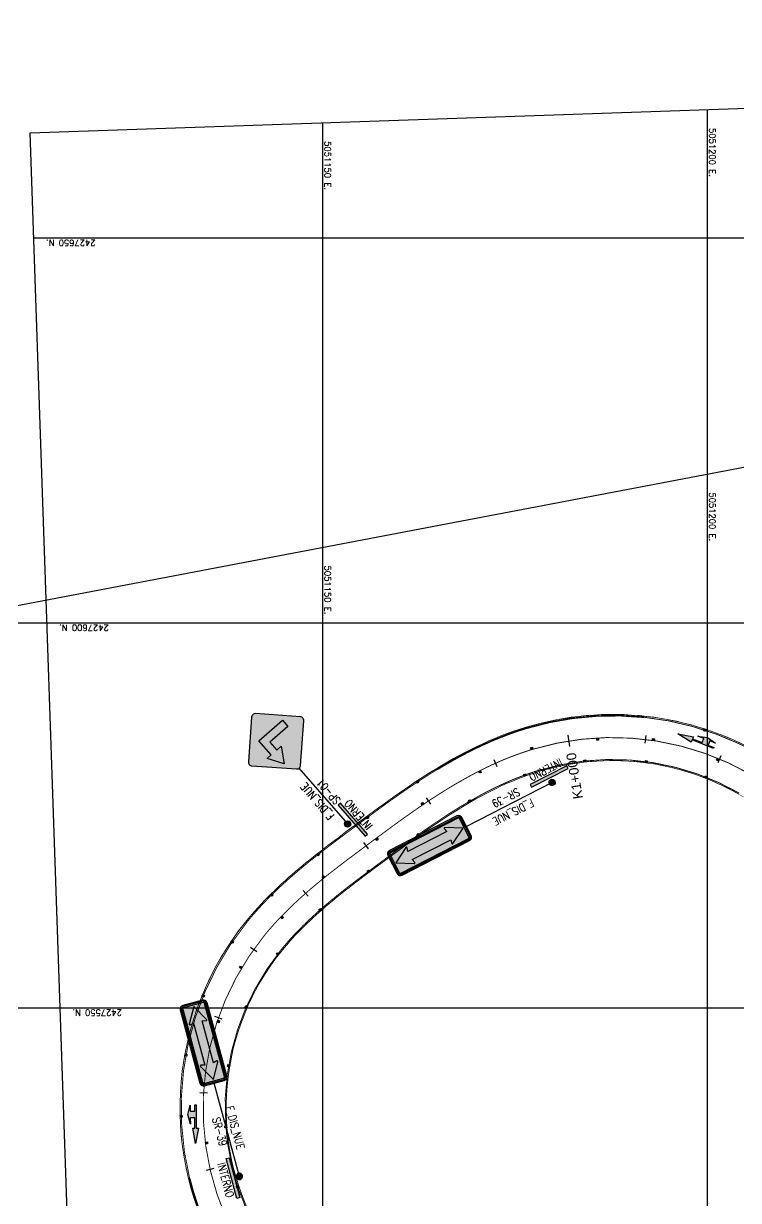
# Model space of a CAD drawing. Header units: metres. Extents: x 5050567 to 5051779, y 2427177 to 2427777.
# Drawn here: x 5051111.1 to 5051204, y 2427525 to 2427677.9 of the extents above; entities that cross this region are included whole.
import ezdxf
from ezdxf.enums import TextEntityAlignment as Align

# ---------------------------------------------------------------- set-up
doc = ezdxf.new("R2010")
doc.units = ezdxf.units.M
doc.linetypes.add('LCA (1m - 1m)', pattern=[2, 1, -1])
for name, color, linetype in [('C-ROAD-EJE PROYECTADO', 1, 'Continuous'), ('CVD-ALI-STA-MIN-CD', 7, 'Continuous'), ('GEN-COORD-IMPAR', 8, 'Continuous'), ('GEN-COORD-PAR', 8, 'Continuous'), ('Sen_Horizontal', 250, 'Continuous'), ('Sen_Vert_Preventivas', 7, 'Continuous'), ('Sen_Vert_Reglamentarias', 7, 'Continuous'), ('SPI-C-ROAD-STAN-MAJR', 7, 'Continuous'), ('TACHAS', 7, 'Continuous')]:
    doc.layers.add(name, color=color, linetype=linetype)
doc.layers.add('SEN_BASE_DEM', color=7, linetype='Continuous', lineweight=13, true_color=0xffffff)
doc.styles.add('CORDENADAS', font='romans.shx')
doc.styles.add('Romans', font='romans.shx', dxfattribs={"height": 2})
doc.styles.get("Standard").update_dxf_attribs({"font": 'simplex.shx'})
doc.styles.add('TEXTO_ACCION_FASE', font='romans.shx', dxfattribs={"width": 0.8})

# ---------------------------------------------------------------- blocks, each defined once
blk = doc.blocks.new('*U55')
at = {"layer": 'Sen_Horizontal', "true_color": 0xffffff}
h = blk.add_hatch(color=7, dxfattribs=at)
h.dxf.hatch_style = 1
h.paths.add_polyline_path([(0.97, -3.75), (0.67, -5), (0.67, -4.18), (0.07, -4.18), (0.07, -5), (-0.08, -5), (-0.08, -2), (-0.38, -2), (0, 0), (0.37, -2), (0.07, -2), (0.07, -3.33), (0.67, -3.33), (0.67, -2.5)])
at = {"layer": 'Sen_Horizontal', "color": 250, "linetype": 'Continuous'}
blk.add_lwpolyline([(0.97, -3.75), (0.67, -5), (0.67, -4.18), (0.07, -4.18), (0.07, -5), (-0.08, -5), (-0.08, -2), (-0.38, -2), (0, 0), (0.37, -2), (0.07, -2), (0.07, -3.33), (0.67, -3.33), (0.67, -2.5)], close=True, dxfattribs=at)
at = {"layer": 'Sen_Horizontal', "color": 250, "flags": 1}
blk.add_attdef('FASE_ACCIÓN', (2.05, 1.41), '', height=0.4, dxfattribs=at)
blk = doc.blocks.new('THA')
at = {"layer": 'TACHAS'}
h = blk.add_hatch(color=50, dxfattribs=at)
h.paths.add_polyline_path([(-0.12, 0.11), (-0.12, -0.13), (0.12, -0.13), (0.12, 0.11), (0.04, 0.1), (0.04, -0.1), (-0.04, -0.1), (-0.04, 0.1)])
h.paths.add_polyline_path([(-0.04, 0.09), (-0.04, -0.01), (-0.11, -0.01), (-0.11, 0.1)], flags=16)
h.paths.add_polyline_path([(0.04, 0.09), (0.11, 0.1), (0.11, -0.01), (0.04, 0)], flags=16)
h.paths.add_polyline_path([(-0.04, -0.01), (-0.04, -0.09), (-0.11, -0.12), (-0.11, -0.01)], flags=16)
h.paths.add_polyline_path([(0.04, 0), (0.11, -0.01), (0.11, -0.12), (0.04, -0.09)], flags=16)
for color, points in [(50, [(0.04, 0.1), (0.12, 0.11), (-0.12, 0.11), (-0.04, 0.1)]), (40, [(-0.11, -0.01), (-0.04, -0.01), (-0.04, 0.09), (-0.11, 0.1)]), (40, [(0.04, 0.09), (0.04, 0), (0.04, 0), (0.11, -0.01), (0.11, 0.1)]), (40, [(-0.04, -0.01), (-0.11, -0.01), (-0.11, -0.12), (-0.04, -0.09)]), (40, [(0.04, 0), (0.04, -0.09), (0.11, -0.12), (0.11, -0.01)])]:
    blk.add_hatch(color=color, dxfattribs=at).paths.add_polyline_path(points)
blk.add_hatch(color=50, dxfattribs=at).paths.add_polyline_path([(-0.04, 0.1), (-0.04, -0.1), (0.04, -0.1), (0.04, 0.1)], flags=17)
at = {"layer": 'TACHAS', "color": 7, "lineweight": 0, "ltscale": 10}
blk.add_line((0.04, 0), (0.04, 0), dxfattribs=at)
at = {"layer": 'TACHAS', "color": 7, "true_color": 0xffffff}
blk.add_lwpolyline([(0.12, -0.13), (-0.12, -0.13), (-0.12, 0.11), (0.12, 0.11)], close=True, dxfattribs=at)
at = {"layer": 'TACHAS', "color": 18, "lineweight": 0, "true_color": 0x000000, "const_width": 0.0004}
for points in [[(-0.12, -0.13), (0.12, -0.13), (0.12, 0.11), (-0.12, 0.11)], [(0.04, 0.1), (-0.04, 0.1), (-0.04, -0.1), (0.04, -0.1)], [(0.04, -0.09), (0.11, -0.12), (0.11, -0.01), (0.04, 0)]]:
    blk.add_lwpolyline(points, close=True, dxfattribs=at)
for points in [[(-0.12, 0.11), (-0.04, 0.1)], [(-0.04, 0.09), (-0.04, -0.01), (-0.11, -0.01)], [(0.12, 0.11), (0.04, 0.1)], [(0.11, -0.01), (0.11, 0.1), (0.04, 0.09), (0.04, 0), (0.11, -0.01)], [(-0.12, -0.13), (-0.04, -0.1)], [(-0.11, -0.12), (-0.11, -0.01), (-0.04, -0.01), (-0.04, -0.09)], [(-0.11, -0.12), (-0.04, -0.09)], [(0.12, -0.13), (0.04, -0.1)]]:
    blk.add_lwpolyline(points, dxfattribs=at)
at = {"layer": 'TACHAS', "color": 18, "lineweight": 0, "true_color": 0x000000}
blk.add_lwpolyline([(-0.11, 0.1, 0.0004, 0.0004, 0), (-0.04, 0.09, 0.000182, 0.000182, 0)], format="xyseb", dxfattribs=at)
blk = doc.blocks.new('th-')
at = {"layer": 'TACHAS', "true_color": 0xffffff}
h = blk.add_hatch(color=7, dxfattribs=at)
h.dxf.hatch_style = 1
h.paths.add_polyline_path([(0, -0.12), (-0.24, -0.12), (-0.24, 0.12), (0, 0.12)])
at = {"layer": 'TACHAS'}
for points in [[(-0.01, 0.11), (-0.08, 0.1), (-0.08, 0.01), (-0.07, 0.01), (-0.01, 0)], [(-0.01, 0), (-0.08, 0.01), (-0.08, -0.08), (-0.01, -0.11)]]:
    blk.add_hatch(color=1, dxfattribs=at).paths.add_polyline_path(points)
at = {"layer": 'TACHAS', "color": 7, "lineweight": 0, "ltscale": 10}
blk.add_line((-0.08, 0.01), (-0.07, 0.01), dxfattribs=at)
at = {"layer": 'TACHAS', "color": 18, "lineweight": 30, "true_color": 0x000000}
blk.add_lwpolyline([(0, -0.12), (-0.24, -0.12), (-0.24, 0.12), (0, 0.12)], close=True, dxfattribs=at)
at = {"layer": 'TACHAS', "color": 18, "lineweight": 5, "true_color": 0x000000, "const_width": 0.0004}
for points in [[(-0.24, -0.12), (0, -0.12), (0, 0.12), (-0.24, 0.12)], [(-0.08, 0.11), (-0.15, 0.11), (-0.15, -0.08), (-0.08, -0.08)], [(-0.08, -0.08), (-0.01, -0.11), (-0.01, 0), (-0.08, 0.01)]]:
    blk.add_lwpolyline(points, close=True, dxfattribs=at)
at = {"layer": 'TACHAS', "color": 18, "lineweight": 5, "true_color": 0x000000}
for points, const_width in [([(-0.24, 0.12), (-0.15, 0.11)], 0.0004), ([(-0.23, 0.11), (-0.23, 0)], 0.000182), ([(-0.16, 0.1), (-0.16, 0), (-0.23, 0)], 0.0004), ([(0, 0.12), (-0.08, 0.11)], 0.0004), ([(-0.01, 0), (-0.01, 0.11), (-0.08, 0.1), (-0.08, 0.01), (-0.01, 0)], 0.0004), ([(-0.23, -0.11), (-0.23, 0), (-0.16, 0), (-0.16, -0.08)], 0.0004), ([(-0.23, -0.11), (-0.16, -0.08)], 0.0004), ([(0, -0.12), (-0.08, -0.08)], 0.0004)]:
    blk.add_lwpolyline(points, dxfattribs=dict(at, const_width=const_width))
for points in [[(-0.23, 0.11, 0.0004, 0.0004, 0), (-0.16, 0.1, 0.000182, 0.000182, 0)], [(-0.24, -0.12, 0.0004, 0.0004, 0), (-0.15, -0.08, 0.000182, 0.000182, 0)]]:
    blk.add_lwpolyline(points, format="xyseb", dxfattribs=at)
blk = doc.blocks.new('*U83')
h = blk.add_hatch(color=40)
edge = h.paths.add_edge_path()
edge.add_line((18.19, -5.59), (23.35, -0.42))
edge.add_arc((22.92, 0), 0.6, 315, 405)
edge.add_line((23.35, 0.42), (18.19, 5.59))
edge.add_arc((17.76, 5.16), 0.6, 45, 135)
edge.add_line((17.34, 5.59), (12.18, 0.42))
edge.add_arc((12.6, 0), 0.6, 135, 225)
edge.add_line((12.18, -0.42), (17.34, -5.59))
edge.add_arc((17.76, -5.16), 0.6, 225, 315)
at = {"true_color": 0x000000}
h = blk.add_hatch(color=18, dxfattribs=at)
edge = h.paths.add_edge_path()
edge.add_line((18.08, -5.48), (23.24, -0.32))
edge.add_arc((22.92, 0), 0.45, 315, 405)
edge.add_line((23.24, 0.32), (18.08, 5.48))
edge.add_arc((17.76, 5.16), 0.45, 45, 135)
edge.add_line((17.44, 5.48), (12.28, 0.32))
edge.add_arc((12.6, 0), 0.45, 135, 225)
edge.add_line((12.28, -0.32), (17.44, -5.48))
edge.add_arc((17.76, -5.16), 0.45, 225, 315)
edge = h.paths.add_edge_path(flags=16)
edge.add_line((17.97, -5.37), (23.14, -0.21))
edge.add_arc((22.92, 0), 0.3, 315, 405)
edge.add_line((23.14, 0.21), (17.97, 5.37))
edge.add_arc((17.76, 5.16), 0.3, 45, 135)
edge.add_line((17.55, 5.37), (12.39, 0.21))
edge.add_arc((12.6, 0), 0.3, 135, 225)
edge.add_line((12.39, -0.21), (17.55, -5.37))
edge.add_arc((17.76, -5.16), 0.3, 225, 315)
blk.add_hatch(color=18, dxfattribs=at).paths.add_polyline_path([(14.13, 1.41), (16.62, 2.94), (16.62, 2.05), (19.67, 2.05), (19.67, -3.04), (18.34, -3.04), (18.34, 0.85), (16.62, 0.85), (16.62, -0.08)])
h = blk.add_hatch(color=250)
edge = h.paths.add_edge_path()
edge.add_ellipse((0, 0), major_axis=(-0.358, 0.358), ratio=1, start_angle=225, end_angle=225)
blk.add_hatch(color=250).paths.add_polyline_path([(3.35, -0.83), (-3.35, -0.83), (-3.35, -1.33), (3.35, -1.33)])
at = {"color": 18, "linetype": 'Continuous', "lineweight": -3, "true_color": 0x000000}
blk.add_lwpolyline([(17.34, -5.59, 0.414214), (18.19, -5.59), (23.35, -0.42, 0.414214), (23.35, 0.42), (18.19, 5.59, 0.414214), (17.34, 5.59), (12.18, 0.42, 0.414214), (12.18, -0.42)], format="xyb", close=True, dxfattribs=at)
at = {"color": 18, "true_color": 0x000000}
blk.add_lwpolyline([(14.13, 1.41), (16.62, 2.94), (16.62, 2.05), (19.67, 2.05), (19.67, -3.04), (18.34, -3.04), (18.34, 0.85), (16.62, 0.85), (16.62, -0.08)], close=True, dxfattribs=at)
at = {"color": 250}
blk.add_lwpolyline([(-3.35, -0.83), (-3.35, -1.33), (3.35, -1.33), (3.35, -0.83)], close=True, dxfattribs=at)
blk.add_lwpolyline([(0, 0), (12, 0)], dxfattribs=at)
blk.add_ellipse((0, 0), major_axis=(-0.358, 0.358), ratio=1, start_param=3.926991, end_param=10.210176, dxfattribs=at)
at = {"style": 'TEXTO_ACCION_FASE', "width": 0.8}
blk.add_text('SP-01', height=1.3, dxfattribs=at).set_placement((6, -1.1), align=Align.MIDDLE_CENTER)
for tag, p in [('FASE_ACCION', (6, 1.3)), ('INTERNO', (0, -2.3))]:
    blk.add_attdef(tag, text='', height=1.3, dxfattribs=at).set_placement(p, align=Align.MIDDLE_CENTER)
blk = doc.blocks.new('*U103')
at = {"true_color": 0x000000}
h = blk.add_hatch(color=18, dxfattribs=at)
edge = h.paths.add_edge_path(flags=16)
edge.add_arc((-18.94, -1.37), 0.1, 166.3423, 299.1139)
edge.add_line((-18.89, -1.46), (-16.27, 0))
edge.add_line((-16.27, 0), (-18.89, 1.46))
edge.add_arc((-18.94, 1.37), 0.1, 60.8861, 193.6577)
edge.add_line((-19.04, 1.35), (-18.89, 0.75))
edge.add_line((-18.89, 0.75), (-25.97, 0.75))
edge.add_line((-25.97, 0.75), (-25.82, 1.35))
edge.add_arc((-25.92, 1.37), 0.1, 346.3423, 479.1139)
edge.add_line((-25.97, 1.46), (-28.59, 0))
edge.add_line((-28.59, 0), (-25.97, -1.46))
edge.add_arc((-25.92, -1.37), 0.1, 240.8861, 373.6577)
edge.add_line((-25.82, -1.35), (-25.97, -0.75))
edge.add_line((-25.97, -0.75), (-18.89, -0.75))
edge.add_line((-18.89, -0.75), (-19.04, -1.35))
edge = h.paths.add_edge_path()
edge.add_arc((-16.27, -1.65), 0.6, 270, 360)
edge.add_line((-15.67, -1.65), (-15.67, 1.65))
edge.add_arc((-16.27, 1.65), 0.6, 0, 90)
edge.add_line((-16.27, 2.25), (-28.59, 2.25))
edge.add_arc((-28.59, 1.65), 0.6, 90, 180)
edge.add_line((-29.19, 1.65), (-29.19, -1.65))
edge.add_arc((-28.59, -1.65), 0.6, 180, 270)
edge.add_line((-28.59, -2.25), (-16.27, -2.25))
at = {"true_color": 0xffffff}
h = blk.add_hatch(color=7, dxfattribs=at)
edge = h.paths.add_edge_path(flags=16)
edge.add_arc((-16.27, -1.65), 0.2, 270, 360)
edge.add_line((-16.07, -1.65), (-16.07, 1.65))
edge.add_arc((-16.27, 1.65), 0.2, 0, 90)
edge.add_line((-16.27, 1.85), (-28.59, 1.85))
edge.add_arc((-28.59, 1.65), 0.2, 90, 180)
edge.add_line((-28.79, 1.65), (-28.79, -1.65))
edge.add_arc((-28.59, -1.65), 0.2, 180, 270)
edge.add_line((-28.59, -1.85), (-16.27, -1.85))
edge = h.paths.add_edge_path()
edge.add_arc((-16.27, -1.65), 0.4, 270, 360)
edge.add_line((-15.87, -1.65), (-15.87, 1.65))
edge.add_arc((-16.27, 1.65), 0.4, 0, 90)
edge.add_line((-16.27, 2.05), (-28.59, 2.05))
edge.add_arc((-28.59, 1.65), 0.4, 90, 180)
edge.add_line((-28.99, 1.65), (-28.99, -1.65))
edge.add_arc((-28.59, -1.65), 0.4, 180, 270)
edge.add_line((-28.59, -2.05), (-16.27, -2.05))
blk.add_hatch(color=7, dxfattribs=at).paths.add_polyline_path([(-25.97, 0.75), (-25.82, 1.35, 0.654205), (-25.97, 1.46), (-28.59, 0), (-25.97, -1.46, 0.654205), (-25.82, -1.35), (-25.97, -0.75), (-18.89, -0.75), (-19.04, -1.35, 0.654205), (-18.89, -1.46), (-16.27, 0), (-18.89, 1.46, 0.654205), (-19.04, 1.35), (-18.89, 0.75)])
h = blk.add_hatch(color=250)
edge = h.paths.add_edge_path()
edge.add_ellipse((0, 0), major_axis=(0.358, 0.358), ratio=1, start_angle=135, end_angle=135, ccw=False)
blk.add_hatch(color=250).paths.add_polyline_path([(-3.35, -0.83), (3.35, -0.83), (3.35, -1.33), (-3.35, -1.33)])
at = {"color": 18, "linetype": 'Continuous', "lineweight": -3, "true_color": 0x000000}
for points in [[(-16.27, -2.25, 0.414214), (-15.67, -1.65), (-15.67, 1.65, 0.414214), (-16.27, 2.25), (-28.59, 2.25, 0.414214), (-29.19, 1.65), (-29.19, -1.65, 0.414214), (-28.59, -2.25)], [(-16.27, -2.05, 0.414214), (-15.87, -1.65), (-15.87, 1.65, 0.414214), (-16.27, 2.05), (-28.59, 2.05, 0.414214), (-28.99, 1.65), (-28.99, -1.65, 0.414214), (-28.59, -2.05)], [(-16.27, -1.85, 0.414214), (-16.07, -1.65), (-16.07, 1.65, 0.414214), (-16.27, 1.85), (-28.59, 1.85, 0.414214), (-28.79, 1.65), (-28.79, -1.65, 0.414214), (-28.59, -1.85)]]:
    blk.add_lwpolyline(points, format="xyb", close=True, dxfattribs=at)
at = {"color": 18, "true_color": 0x000000}
blk.add_lwpolyline([(-19.04, -1.35, 0.654205), (-18.89, -1.46), (-16.27, 0), (-18.89, 1.46, 0.654205), (-19.04, 1.35), (-18.89, 0.75), (-25.97, 0.75), (-25.82, 1.35, 0.654205), (-25.97, 1.46), (-28.59, 0), (-25.97, -1.46, 0.654205), (-25.82, -1.35), (-25.97, -0.75), (-18.89, -0.75)], format="xyb", close=True, dxfattribs=at)
at = {"color": 250}
blk.add_lwpolyline([(0, 0), (-15.67, 0)], dxfattribs=at)
blk.add_lwpolyline([(3.35, -0.83), (3.35, -1.33), (-3.35, -1.33), (-3.35, -0.83)], close=True, dxfattribs=at)
at = {"color": 250, "extrusion": (0, 0, -1)}
blk.add_ellipse((0, 0), major_axis=(0.358, 0.358), ratio=1, start_param=3.926991, end_param=10.210176, dxfattribs=at)
at = {"style": 'TEXTO_ACCION_FASE', "width": 0.8}
blk.add_text('SR-39', height=1.3, dxfattribs=at).set_placement((-7.84, -1.2), align=Align.MIDDLE_CENTER)
for tag, p in [('FASE_ACCION', (-7.84, 1.4)), ('INTERNO', (0, -2.3))]:
    blk.add_attdef(tag, text='', height=1.3, dxfattribs=at).set_placement(p, align=Align.MIDDLE_CENTER)
blk = doc.blocks.new('*U102')
at = {"true_color": 0x000000}
h = blk.add_hatch(color=18, dxfattribs=at)
edge = h.paths.add_edge_path(flags=16)
edge.add_arc((25.92, -1.37), 0.1, 166.3423, 299.1139)
edge.add_line((25.97, -1.46), (28.59, 0))
edge.add_line((28.59, 0), (25.97, 1.46))
edge.add_arc((25.92, 1.37), 0.1, 60.8861, 193.6577)
edge.add_line((25.82, 1.35), (25.97, 0.75))
edge.add_line((25.97, 0.75), (18.89, 0.75))
edge.add_line((18.89, 0.75), (19.04, 1.35))
edge.add_arc((18.94, 1.37), 0.1, 346.3423, 479.1139)
edge.add_line((18.89, 1.46), (16.27, 0))
edge.add_line((16.27, 0), (18.89, -1.46))
edge.add_arc((18.94, -1.37), 0.1, 240.8861, 373.6577)
edge.add_line((19.04, -1.35), (18.89, -0.75))
edge.add_line((18.89, -0.75), (25.97, -0.75))
edge.add_line((25.97, -0.75), (25.82, -1.35))
edge = h.paths.add_edge_path()
edge.add_arc((28.59, -1.65), 0.6, 270, 360)
edge.add_line((29.19, -1.65), (29.19, 1.65))
edge.add_arc((28.59, 1.65), 0.6, 0, 90)
edge.add_line((28.59, 2.25), (16.27, 2.25))
edge.add_arc((16.27, 1.65), 0.6, 90, 180)
edge.add_line((15.67, 1.65), (15.67, -1.65))
edge.add_arc((16.27, -1.65), 0.6, 180, 270)
edge.add_line((16.27, -2.25), (28.59, -2.25))
at = {"true_color": 0xffffff}
h = blk.add_hatch(color=7, dxfattribs=at)
edge = h.paths.add_edge_path(flags=16)
edge.add_arc((28.59, -1.65), 0.2, 270, 360)
edge.add_line((28.79, -1.65), (28.79, 1.65))
edge.add_arc((28.59, 1.65), 0.2, 0, 90)
edge.add_line((28.59, 1.85), (16.27, 1.85))
edge.add_arc((16.27, 1.65), 0.2, 90, 180)
edge.add_line((16.07, 1.65), (16.07, -1.65))
edge.add_arc((16.27, -1.65), 0.2, 180, 270)
edge.add_line((16.27, -1.85), (28.59, -1.85))
edge = h.paths.add_edge_path()
edge.add_arc((28.59, -1.65), 0.4, 270, 360)
edge.add_line((28.99, -1.65), (28.99, 1.65))
edge.add_arc((28.59, 1.65), 0.4, 0, 90)
edge.add_line((28.59, 2.05), (16.27, 2.05))
edge.add_arc((16.27, 1.65), 0.4, 90, 180)
edge.add_line((15.87, 1.65), (15.87, -1.65))
edge.add_arc((16.27, -1.65), 0.4, 180, 270)
edge.add_line((16.27, -2.05), (28.59, -2.05))
h = blk.add_hatch(color=250)
edge = h.paths.add_edge_path()
edge.add_ellipse((0, 0), major_axis=(-0.358, 0.358), ratio=1, start_angle=225, end_angle=225)
blk.add_hatch(color=7, dxfattribs=at).paths.add_polyline_path([(18.89, 0.75), (19.04, 1.35, 0.654205), (18.89, 1.46), (16.27, 0), (18.89, -1.46, 0.654205), (19.04, -1.35), (18.89, -0.75), (25.97, -0.75), (25.82, -1.35, 0.654205), (25.97, -1.46), (28.59, 0), (25.97, 1.46, 0.654205), (25.82, 1.35), (25.97, 0.75)])
blk.add_hatch(color=250).paths.add_polyline_path([(3.35, -0.83), (-3.35, -0.83), (-3.35, -1.33), (3.35, -1.33)])
at = {"color": 18, "linetype": 'Continuous', "lineweight": -3, "true_color": 0x000000}
for points in [[(28.59, -2.25, 0.414214), (29.19, -1.65), (29.19, 1.65, 0.414214), (28.59, 2.25), (16.27, 2.25, 0.414214), (15.67, 1.65), (15.67, -1.65, 0.414214), (16.27, -2.25)], [(28.59, -2.05, 0.414214), (28.99, -1.65), (28.99, 1.65, 0.414214), (28.59, 2.05), (16.27, 2.05, 0.414214), (15.87, 1.65), (15.87, -1.65, 0.414214), (16.27, -2.05)], [(28.59, -1.85, 0.414214), (28.79, -1.65), (28.79, 1.65, 0.414214), (28.59, 1.85), (16.27, 1.85, 0.414214), (16.07, 1.65), (16.07, -1.65, 0.414214), (16.27, -1.85)]]:
    blk.add_lwpolyline(points, format="xyb", close=True, dxfattribs=at)
at = {"color": 18, "true_color": 0x000000}
blk.add_lwpolyline([(25.82, -1.35, 0.654205), (25.97, -1.46), (28.59, 0), (25.97, 1.46, 0.654205), (25.82, 1.35), (25.97, 0.75), (18.89, 0.75), (19.04, 1.35, 0.654205), (18.89, 1.46), (16.27, 0), (18.89, -1.46, 0.654205), (19.04, -1.35), (18.89, -0.75), (25.97, -0.75)], format="xyb", close=True, dxfattribs=at)
at = {"color": 250}
blk.add_lwpolyline([(-3.35, -0.83), (-3.35, -1.33), (3.35, -1.33), (3.35, -0.83)], close=True, dxfattribs=at)
blk.add_lwpolyline([(0, 0), (15.67, 0)], dxfattribs=at)
blk.add_ellipse((0, 0), major_axis=(-0.358, 0.358), ratio=1, start_param=3.926991, end_param=10.210176, dxfattribs=at)
at = {"style": 'TEXTO_ACCION_FASE', "width": 0.8}
blk.add_text('SR-39', height=1.3, dxfattribs=at).set_placement((7.84, -1.2), align=Align.MIDDLE_CENTER)
for tag, p in [('FASE_ACCION', (7.84, 1.4)), ('INTERNO', (0, -2.3))]:
    blk.add_attdef(tag, text='', height=1.3, dxfattribs=at).set_placement(p, align=Align.MIDDLE_CENTER)
blk = doc.blocks.new('AeccTickLine')
blk.add_line((0, -0.5), (0, 0.5))

msp = doc.modelspace()

# ---------------------------------------------------------------- linework, layer by layer
at = {"layer": 'C-ROAD-EJE PROYECTADO', "color": 30, "linetype": 'Continuous', "lineweight": -3, "const_width": 0.05, "flags": 128}
for points in [[(5051136.18, 2427518.47, -0.303682), (5051139.96, 2427561.12), (5051140.36, 2427561.61), (5051140.76, 2427562.09), (5051141.18, 2427562.56), (5051141.59, 2427563.02), (5051142.02, 2427563.48), (5051142.44, 2427563.93), (5051142.88, 2427564.37), (5051143.31, 2427564.81), (5051143.75, 2427565.24), (5051144.2, 2427565.66), (5051144.65, 2427566.08), (5051145.1, 2427566.49), (5051145.55, 2427566.9), (5051146.01, 2427567.3), (5051146.47, 2427567.7), (5051146.93, 2427568.09), (5051147.4, 2427568.47), (5051147.86, 2427568.86), (5051148.33, 2427569.23), (5051148.8, 2427569.61), (5051149.27, 2427569.98), (5051149.74, 2427570.34), (5051150.21, 2427570.71), (5051150.68, 2427571.07), (5051151.15, 2427571.43), (5051151.62, 2427571.78), (5051152.09, 2427572.13), (5051152.56, 2427572.49), (5051153.02, 2427572.84), (5051153.49, 2427573.18), (5051153.96, 2427573.53), (5051153.99, 2427573.56), (5051154.64, 2427574.04), (5051155.29, 2427574.52), (5051155.95, 2427575), (5051156.6, 2427575.49), (5051157.26, 2427575.97), (5051157.92, 2427576.45), (5051158.59, 2427576.93), (5051159.26, 2427577.41), (5051159.93, 2427577.88), (5051160.61, 2427578.35), (5051161.3, 2427578.82), (5051161.99, 2427579.28), (5051162.68, 2427579.74), (5051163.39, 2427580.2), (5051164.09, 2427580.64), (5051164.81, 2427581.08), (5051165.53, 2427581.52), (5051166.26, 2427581.94), (5051167, 2427582.36), (5051167.74, 2427582.77), (5051168.49, 2427583.17), (5051169.25, 2427583.56), (5051170.02, 2427583.93), (5051170.8, 2427584.3), (5051171.58, 2427584.65), (5051172.37, 2427584.99), (5051173.17, 2427585.31), (5051173.98, 2427585.62), (5051174.8, 2427585.92), (5051175.62, 2427586.19), (5051176.45, 2427586.45, -0.205783), (5051207.05, 2427582.95)], [(5051141.44, 2427521.36, -0.30362), (5051144.63, 2427557.36), (5051144.97, 2427557.77), (5051145.32, 2427558.18), (5051145.67, 2427558.58), (5051146.03, 2427558.98), (5051146.39, 2427559.38), (5051146.76, 2427559.77), (5051147.14, 2427560.15), (5051147.53, 2427560.54), (5051147.92, 2427560.92), (5051148.31, 2427561.3), (5051148.71, 2427561.67), (5051149.12, 2427562.04), (5051149.53, 2427562.41), (5051149.95, 2427562.77), (5051150.37, 2427563.13), (5051150.79, 2427563.49), (5051151.22, 2427563.85), (5051151.65, 2427564.21), (5051152.09, 2427564.56), (5051152.53, 2427564.91), (5051152.97, 2427565.26), (5051153.42, 2427565.61), (5051153.87, 2427565.95), (5051154.32, 2427566.3), (5051154.77, 2427566.65), (5051155.23, 2427566.99), (5051155.69, 2427567.33), (5051156.15, 2427567.68), (5051156.61, 2427568.02), (5051157.07, 2427568.37), (5051157.54, 2427568.72), (5051157.57, 2427568.74), (5051158.22, 2427569.22), (5051158.87, 2427569.7), (5051159.51, 2427570.18), (5051160.15, 2427570.65), (5051160.8, 2427571.12), (5051161.44, 2427571.59), (5051162.08, 2427572.05), (5051162.73, 2427572.51), (5051163.37, 2427572.96), (5051164.02, 2427573.41), (5051164.66, 2427573.85), (5051165.31, 2427574.29), (5051165.96, 2427574.72), (5051166.61, 2427575.14), (5051167.27, 2427575.55), (5051167.93, 2427575.96), (5051168.59, 2427576.36), (5051169.25, 2427576.74), (5051169.92, 2427577.12), (5051170.59, 2427577.49), (5051171.26, 2427577.84), (5051171.94, 2427578.19), (5051172.62, 2427578.52), (5051173.3, 2427578.85), (5051173.99, 2427579.15), (5051174.68, 2427579.45), (5051175.37, 2427579.73), (5051176.07, 2427580), (5051176.77, 2427580.25), (5051177.48, 2427580.49), (5051178.19, 2427580.71, -0.205703), (5051204.07, 2427577.75), (5051204.71, 2427577.37)]]:
    msp.add_lwpolyline(points, format="xyb", dxfattribs=at)
at = {"layer": 'GEN-COORD-IMPAR', "linetype": 'Continuous'}
for p, q in [((5051200, 2427232.96), (5051200, 2427666.69)), ((5051150, 2427231.24), (5051150, 2427664.98)), ((5051112.42, 2427650), (5051282.8, 2427650)), ((5051114.14, 2427600), (5051284.51, 2427600)), ((5051115.85, 2427550), (5051286.22, 2427550))]:
    msp.add_line(p, q, dxfattribs=at)
msp.add_lwpolyline([(5051126.81, 2427230.45), (5051111.95, 2427663.68), (5051282.13, 2427669.51), (5051296.98, 2427236.28)], close=True, dxfattribs=at)
at = {"layer": 'GEN-COORD-PAR', "linetype": 'Continuous'}
for p, q in [((5051200, 2427446.02), (5051200, 2427619.35)), ((5051150, 2427436.51), (5051150, 2427609.84)), ((5051098.26, 2427600), (5051522.44, 2427600)), ((5051090.69, 2427550), (5051531.95, 2427550))]:
    msp.add_line(p, q, dxfattribs=at)
msp.add_lwpolyline([(5051081.78, 2427596.86), (5051507.63, 2427677.86), (5051539.44, 2427510.59), (5051113.6, 2427429.59)], close=True, dxfattribs=at)
at = {"layer": 'SEN_BASE_DEM'}
for points in [[(5051207.05, 2427582.95, 0.205783), (5051176.45, 2427586.45), (5051175.62, 2427586.19), (5051174.8, 2427585.92), (5051173.98, 2427585.62), (5051173.17, 2427585.31), (5051172.37, 2427584.99), (5051171.58, 2427584.65), (5051170.8, 2427584.3), (5051170.02, 2427583.93), (5051169.25, 2427583.56), (5051168.49, 2427583.17), (5051167.74, 2427582.77), (5051167, 2427582.36), (5051166.26, 2427581.94), (5051165.53, 2427581.52), (5051164.81, 2427581.08), (5051164.09, 2427580.64), (5051163.39, 2427580.2), (5051162.68, 2427579.74), (5051161.99, 2427579.28), (5051161.3, 2427578.82), (5051160.61, 2427578.35), (5051159.93, 2427577.88), (5051159.26, 2427577.41), (5051158.59, 2427576.93), (5051157.92, 2427576.45), (5051157.26, 2427575.97), (5051156.6, 2427575.49), (5051155.95, 2427575), (5051155.29, 2427574.52), (5051154.64, 2427574.04), (5051153.99, 2427573.56), (5051153.96, 2427573.53), (5051153.49, 2427573.18), (5051153.02, 2427572.84), (5051152.56, 2427572.49), (5051152.09, 2427572.13), (5051151.62, 2427571.78), (5051151.15, 2427571.43), (5051150.68, 2427571.07), (5051150.21, 2427570.71), (5051149.74, 2427570.34), (5051149.27, 2427569.98), (5051148.8, 2427569.61), (5051148.33, 2427569.23), (5051147.86, 2427568.86), (5051147.4, 2427568.47), (5051146.93, 2427568.09), (5051146.47, 2427567.7), (5051146.01, 2427567.3), (5051145.55, 2427566.9), (5051145.1, 2427566.49), (5051144.65, 2427566.08), (5051144.2, 2427565.66), (5051143.75, 2427565.24), (5051143.31, 2427564.81), (5051142.88, 2427564.37), (5051142.44, 2427563.93), (5051142.02, 2427563.48), (5051141.59, 2427563.02), (5051141.18, 2427562.56), (5051140.76, 2427562.09), (5051140.36, 2427561.61), (5051139.96, 2427561.12, 0.303682), (5051136.18, 2427518.47)], [(5051141.44, 2427521.36, -0.30362), (5051144.63, 2427557.36), (5051144.97, 2427557.77), (5051145.32, 2427558.18), (5051145.67, 2427558.58), (5051146.03, 2427558.98), (5051146.39, 2427559.38), (5051146.76, 2427559.77), (5051147.14, 2427560.15), (5051147.53, 2427560.54), (5051147.92, 2427560.92), (5051148.31, 2427561.3), (5051148.71, 2427561.67), (5051149.12, 2427562.04), (5051149.53, 2427562.41), (5051149.95, 2427562.77), (5051150.37, 2427563.13), (5051150.79, 2427563.49), (5051151.22, 2427563.85), (5051151.65, 2427564.21), (5051152.09, 2427564.56), (5051152.53, 2427564.91), (5051152.97, 2427565.26), (5051153.42, 2427565.61), (5051153.87, 2427565.95), (5051154.32, 2427566.3), (5051154.77, 2427566.65), (5051155.23, 2427566.99), (5051155.69, 2427567.33), (5051156.15, 2427567.68), (5051156.61, 2427568.02), (5051157.07, 2427568.37), (5051157.54, 2427568.72), (5051157.57, 2427568.74), (5051158.22, 2427569.22), (5051158.87, 2427569.7), (5051159.51, 2427570.18), (5051160.15, 2427570.65), (5051160.8, 2427571.12), (5051161.44, 2427571.59), (5051162.08, 2427572.05), (5051162.73, 2427572.51), (5051163.37, 2427572.96), (5051164.02, 2427573.41), (5051164.66, 2427573.85), (5051165.31, 2427574.29), (5051165.96, 2427574.72), (5051166.61, 2427575.14), (5051167.27, 2427575.55), (5051167.93, 2427575.96), (5051168.59, 2427576.36), (5051169.25, 2427576.74), (5051169.92, 2427577.12), (5051170.59, 2427577.49), (5051171.26, 2427577.84), (5051171.94, 2427578.19), (5051172.62, 2427578.52), (5051173.3, 2427578.85), (5051173.99, 2427579.15), (5051174.68, 2427579.45), (5051175.37, 2427579.73), (5051176.07, 2427580), (5051176.77, 2427580.25), (5051177.48, 2427580.49), (5051178.19, 2427580.71, -0.205703), (5051204.07, 2427577.75)]]:
    msp.add_lwpolyline(points, format="xyb", dxfattribs=at)
at = {"layer": 'SEN_BASE_DEM', "linetype": 'LCA (1m - 1m)', "const_width": 0.2, "flags": 128}
for points in [[(5051164.89, 2427580.96), (5051165.61, 2427581.39), (5051166.34, 2427581.81), (5051167.07, 2427582.23), (5051167.81, 2427582.64), (5051168.56, 2427583.03), (5051169.32, 2427583.42), (5051170.09, 2427583.8), (5051170.86, 2427584.16), (5051171.64, 2427584.51), (5051172.43, 2427584.85), (5051173.23, 2427585.17), (5051174.03, 2427585.48), (5051174.85, 2427585.78), (5051175.67, 2427586.05), (5051176.5, 2427586.31, -0.099543), (5051191.75, 2427587.74, -0.099543)], [(5051134.25, 2427522.95, -0.033582), (5051132.69, 2427527.85)]]:
    msp.add_lwpolyline(points, format="xyb", dxfattribs=at)
at = {"layer": 'SEN_BASE_DEM', "const_width": 0.12, "flags": 128}
for points in [[(5051206.98, 2427582.82, 0.104097), (5051191.75, 2427587.74)], [(5051164.89, 2427580.96), (5051164.89, 2427580.96), (5051164.17, 2427580.52), (5051163.47, 2427580.07), (5051162.77, 2427579.62), (5051162.07, 2427579.16), (5051161.38, 2427578.7), (5051160.7, 2427578.23), (5051160.02, 2427577.76), (5051159.34, 2427577.28), (5051158.68, 2427576.81), (5051158.01, 2427576.33), (5051157.35, 2427575.85), (5051156.69, 2427575.37), (5051156.03, 2427574.88), (5051155.38, 2427574.4), (5051154.73, 2427573.92), (5051154.08, 2427573.44), (5051154.05, 2427573.41), (5051153.58, 2427573.06), (5051153.11, 2427572.72), (5051152.65, 2427572.37), (5051152.18, 2427572.01), (5051151.71, 2427571.66), (5051151.24, 2427571.31), (5051150.77, 2427570.95), (5051150.3, 2427570.59), (5051149.83, 2427570.23), (5051149.36, 2427569.86), (5051148.89, 2427569.49), (5051148.42, 2427569.12), (5051147.96, 2427568.74), (5051147.49, 2427568.36), (5051147.03, 2427567.97), (5051146.57, 2427567.58), (5051146.11, 2427567.19), (5051145.65, 2427566.79), (5051145.2, 2427566.38), (5051144.75, 2427565.97), (5051144.3, 2427565.55), (5051143.86, 2427565.13), (5051143.42, 2427564.7), (5051142.98, 2427564.27), (5051142.55, 2427563.83), (5051142.12, 2427563.38), (5051141.7, 2427562.92), (5051141.29, 2427562.46), (5051140.88, 2427561.99), (5051140.47, 2427561.51), (5051140.08, 2427561.03, 0.23365), (5051132.69, 2427527.85)]]:
    msp.add_lwpolyline(points, format="xyb", dxfattribs=at)
at = {"layer": 'SEN_BASE_DEM', "color": 40, "linetype": 'Continuous', "const_width": 0.12, "flags": 128}
msp.add_lwpolyline([(5051138.81, 2427519.91, -0.303653), (5051142.3, 2427559.24), (5051142.66, 2427559.69), (5051143.04, 2427560.13), (5051143.42, 2427560.57), (5051143.81, 2427561), (5051144.2, 2427561.43), (5051144.6, 2427561.85), (5051145.01, 2427562.26), (5051145.42, 2427562.67), (5051145.84, 2427563.08), (5051146.26, 2427563.48), (5051146.68, 2427563.88), (5051147.11, 2427564.27), (5051147.54, 2427564.65), (5051147.98, 2427565.04), (5051148.42, 2427565.42), (5051148.86, 2427565.79), (5051149.31, 2427566.16), (5051149.76, 2427566.53), (5051150.21, 2427566.9), (5051150.66, 2427567.26), (5051151.12, 2427567.62), (5051151.58, 2427567.98), (5051152.04, 2427568.33), (5051152.5, 2427568.68), (5051152.96, 2427569.04), (5051153.42, 2427569.39), (5051153.89, 2427569.73), (5051154.35, 2427570.08), (5051154.82, 2427570.43), (5051155.28, 2427570.78), (5051155.75, 2427571.12), (5051155.78, 2427571.15), (5051156.43, 2427571.63), (5051157.08, 2427572.11), (5051157.73, 2427572.59), (5051158.38, 2427573.07), (5051159.03, 2427573.55), (5051159.68, 2427574.02), (5051160.33, 2427574.49), (5051160.99, 2427574.96), (5051161.65, 2427575.42), (5051162.31, 2427575.88), (5051162.98, 2427576.34), (5051163.65, 2427576.79), (5051164.32, 2427577.23), (5051165, 2427577.67), (5051165.68, 2427578.1), (5051166.37, 2427578.52), (5051167.06, 2427578.94), (5051167.76, 2427579.34), (5051168.46, 2427579.74), (5051169.17, 2427580.13), (5051169.88, 2427580.51), (5051170.6, 2427580.87), (5051171.32, 2427581.23), (5051172.05, 2427581.57), (5051172.79, 2427581.9), (5051173.53, 2427582.22), (5051174.27, 2427582.52), (5051175.03, 2427582.81), (5051175.79, 2427583.08), (5051176.55, 2427583.34), (5051177.32, 2427583.58, -0.205746), (5051205.56, 2427580.35)], format="xyb", dxfattribs=at)
at = {"layer": 'SEN_BASE_DEM', "flags": 128}
msp.add_lwpolyline([(5051141.31, 2427521.29, 0.12, 0.12, -0.30363), (5051144.52, 2427557.45, 0.12, 0.12, 0), (5051144.86, 2427557.86, 0.12, 0.12, 0), (5051145.2, 2427558.27, 0.12, 0.12, 0), (5051145.55, 2427558.68, 0.12, 0.12, 0), (5051145.92, 2427559.08, 0.12, 0.12, 0), (5051146.28, 2427559.48, 0.12, 0.12, 0), (5051146.66, 2427559.87, 0.12, 0.12, 0), (5051147.04, 2427560.26, 0.12, 0.12, 0), (5051147.42, 2427560.65, 0.12, 0.12, 0), (5051147.81, 2427561.03, 0.12, 0.12, 0), (5051148.21, 2427561.41, 0.12, 0.12, 0), (5051148.61, 2427561.78, 0.12, 0.12, 0), (5051149.02, 2427562.15, 0.12, 0.12, 0), (5051149.43, 2427562.52, 0.12, 0.12, 0), (5051149.85, 2427562.89, 0.12, 0.12, 0), (5051150.27, 2427563.25, 0.12, 0.12, 0), (5051150.7, 2427563.61, 0.12, 0.12, 0), (5051151.12, 2427563.97, 0.12, 0.12, 0), (5051151.56, 2427564.32, 0.12, 0.12, 0), (5051151.99, 2427564.68, 0.12, 0.12, 0), (5051152.43, 2427565.03, 0.12, 0.12, 0), (5051152.88, 2427565.38, 0.12, 0.12, 0), (5051153.32, 2427565.73, 0.12, 0.12, 0), (5051153.77, 2427566.07, 0.12, 0.12, 0), (5051154.23, 2427566.42, 0.12, 0.12, 0), (5051154.68, 2427566.76, 0.12, 0.12, 0), (5051155.14, 2427567.11, 0.12, 0.12, 0), (5051155.6, 2427567.45, 0.12, 0.12, 0), (5051156.06, 2427567.8, 0.12, 0.12, 0), (5051156.52, 2427568.14, 0.12, 0.12, 0), (5051156.98, 2427568.49, 0.12, 0.12, 0), (5051157.45, 2427568.84, 0.12, 0.12, 0), (5051157.48, 2427568.86, 0.12, 0.12, 0), (5051158.13, 2427569.34, 0.12, 0.12, 0), (5051158.78, 2427569.82, 0.12, 0.12, 0), (5051159.42, 2427570.3, 0.12, 0.12, 0), (5051160.06, 2427570.77, 0.12, 0.12, 0), (5051160.71, 2427571.24, 0.12, 0.12, 0), (5051161.35, 2427571.71, 0.12, 0.12, 0), (5051161.99, 2427572.17, 0.12, 0.12, 0), (5051162.64, 2427572.63, 0.12, 0.12, 0), (5051163.28, 2427573.09, 0.12, 0.12, 0), (5051163.93, 2427573.53, 0.12, 0.12, 0), (5051164.58, 2427573.98, 0.12, 0.12, 0), (5051165.23, 2427574.41, 0.12, 0.12, 0), (5051165.88, 2427574.84, 0.12, 0.12, 0), (5051166.53, 2427575.27, 0.12, 0.12, 0), (5051167.19, 2427575.68, 0.12, 0.12, 0), (5051167.85, 2427576.09, 0.12, 0.12, 0), (5051168.51, 2427576.48, 0.12, 0.12, 0), (5051169.18, 2427576.87, 0.12, 0.12, 0), (5051169.85, 2427577.25, 0.12, 0.12, 0), (5051170.52, 2427577.62, 0.12, 0.12, 0), (5051171.19, 2427577.98, 0.12, 0.12, 0), (5051171.87, 2427578.32, 0.12, 0.12, 0), (5051172.55, 2427578.66, 0.12, 0.12, 0), (5051173.24, 2427578.98, 0.12, 0.12, 0), (5051173.93, 2427579.29, 0.12, 0.12, 0), (5051174.62, 2427579.59, 0.12, 0.12, 0), (5051175.32, 2427579.87, 0.12, 0.12, 0), (5051176.02, 2427580.14, 0.12, 0.12, 0), (5051176.72, 2427580.39, 0.12, 0.12, 0), (5051177.43, 2427580.63, 0.12, 0.12, 0), (5051178.14, 2427580.85, 0.12, 0.12, -0.205716), (5051204.14, 2427577.88, 0.12, 0.12, 0)], format="xyseb", dxfattribs=at)

# ---------------------------------------------------------------- block references
at = {"layer": 'CVD-ALI-STA-MIN-CD', "color": 7, "linetype": 'Continuous', "lineweight": -3}
for p, rotation in [((5051191.98, 2427584.85), 353.1353278398066), ((5051172.48, 2427581.76), 24.11312018671498), ((5051201.62, 2427582.3), 337.2198335295725), ((5051163.77, 2427576.87), 33.54957383838911), ((5051155.64, 2427571.04), 36.62160991702034), ((5051147.78, 2427564.87), 41.22312205128102), ((5051141.01, 2427557.54), 54.587345419217), ((5051136.43, 2427548.69), 70.72700162126539), ((5051134.5, 2427538.91), 86.86665782224377), ((5051135.35, 2427528.98), 103.0063140232226)]:
    msp.add_blockref('AeccTickLine', p, dxfattribs=dict(at, rotation=rotation))
at = {"layer": 'SEN_BASE_DEM'}
for name, p, rotation in [('th-', (5051199.56, 2427586.09), 162.192228238929), ('THA', (5051185.73, 2427584.9), 3.116923109096946), ('THA', (5051192.99, 2427584.86), 351.5472002829729), ('THA', (5051177.17, 2427583.69), 17.36131525372502), ('th-', (5051184.19, 2427582.07), 6.044218424054312), ('th-', (5051192.17, 2427581.95), 352.2171826452902), ('THA', (5051201.37, 2427582.24), 337.5455849701405), ('THA', (5051170.44, 2427580.62), 27.04972747442166), ('th-', (5051176.41, 2427580.28), 19.80435538371292), ('th-', (5051199.89, 2427579.92), 338.3901468665262), ('th-', (5051162.24, 2427579.27), 213.3843645375089), ('THA', (5051162.95, 2427576.49), 33.88130015149511), ('th-', (5051169.18, 2427576.88), 29.53408483123804), ('th-', (5051155.71, 2427574.64), 216.4896996732045), ('th-', (5051162.48, 2427572.52), 35.4546909816814), ('THA', (5051157.05, 2427571.9), 36.57252299294944), ('th-', (5051149.32, 2427569.83), 218.2885970030599), ('th-', (5051156.03, 2427567.78), 36.80723008685536), ('THA', (5051150.08, 2427566.99), 38.98383665922931), ('th-', (5051143.29, 2427564.58), 224.9695768054395), ('THA', (5051144.71, 2427561.74), 46.45073695459127), ('th-', (5051149.77, 2427562.81), 41.25100987158506), ('th-', (5051138.17, 2427558.45), 235.9406872765467), ('th-', (5051144.21, 2427557.07), 52.00026737808435), ('THA', (5051139.34, 2427555.25), 59.14746419267417), ('th-', (5051134.41, 2427551.4), 247.8928707486389), ('th-', (5051140.11, 2427550.23), 66.03904949255504), ('THA', (5051136.43, 2427548.21), 71.4545308829161), ('th-', (5051132.19, 2427543.73), 259.8450542207309), ('th-', (5051137.78, 2427542.59), 80.0778316070262), ('THA', (5051134.44, 2427540.16), 84.86226004643358), ('th-', (5051131.61, 2427535.77), 271.7972376928226), ('th-', (5051137.38, 2427534.62), 94.11661372149689), ('THA', (5051134.89, 2427532.42), 97.38755697032043), ('th-', (5051138.92, 2427526.8), 108.1553958359675)]:
    msp.add_blockref(name, p, dxfattribs=dict(at, rotation=rotation))
at = {"layer": 'Sen_Horizontal', "color": 1}
for p, rotation in [((5051196.18, 2427585.59), 68.5120075645952), ((5051133.47, 2427532.36), 180.3191912197672)]:
    msp.add_blockref('*U55', p, dxfattribs=dict(at, rotation=rotation))
at = {"layer": 'Sen_Vert_Preventivas', "xscale": 0.8000000000000005, "yscale": 0.8000000000000005, "zscale": 0.8000000000000005, "rotation": 130.9104619241479}
msp.add_blockref('*U83', (5051153.24, 2427573.87, 285.91), dxfattribs=at).add_auto_attribs({'INTERNO': 'INTERNO', 'FASE_ACCION': 'F_DIS_NUE'})
at = {"layer": 'Sen_Vert_Reglamentarias', "xscale": 0.7999999999999998, "yscale": 0.7999999999999998, "zscale": 0.7999999999999998}
for name, p, rotation in [('*U102', (5051179.83, 2427579.27), 207.2210943342724), ('*U103', (5051139.16, 2427528.09), 285.0589506423958)]:
    msp.add_blockref(name, p, dxfattribs=dict(at, rotation=rotation)).add_auto_attribs({'INTERNO': 'INTERNO', 'FASE_ACCION': 'F_DIS_NUE'})
at = {"layer": 'SPI-C-ROAD-STAN-MAJR', "color": 7, "linetype": 'Continuous', "lineweight": -3, "xscale": 1.5, "yscale": 1.5, "zscale": 1.5, "rotation": 9.050822148868692}
msp.add_blockref('AeccTickLine', (5051182.02, 2427584.66), dxfattribs=at)

# ---------------------------------------------------------------- texts
at = {"layer": 'GEN-COORD-IMPAR', "style": 'CORDENADAS'}
for s, p in [('5051200 E.', (5051200.24, 2427664.29)), ('5051150 E.', (5051150.24, 2427662.58))]:
    msp.add_text(s, height=0.8, rotation=270, dxfattribs=at).set_placement(p)
for s, p in [('2427650 N.', (5051114.02, 2427649.76)), ('2427600 N.', (5051115.74, 2427599.76)), ('2427550 N.', (5051117.45, 2427549.76))]:
    msp.add_text(s, height=0.8, rotation=180, dxfattribs=at).set_placement(p, align=Align.RIGHT)
at = {"layer": 'GEN-COORD-PAR', "style": 'CORDENADAS'}
for s, p in [('5051200 E.', (5051200.24, 2427616.95)), ('5051150 E.', (5051150.24, 2427607.44))]:
    msp.add_text(s, height=0.8, rotation=270, dxfattribs=at).set_placement(p)
at = {"layer": 'SPI-C-ROAD-STAN-MAJR', "color": 7, "linetype": 'Continuous', "lineweight": -3, "insert": (5051182.26, 2427583.11), "char_height": 1.25, "attachment_point": 6, "rotation": 99.0508, "style": 'Romans'}
msp.add_mtext('{\\fArial|b0|i0|c0|p34;K1+000}', dxfattribs=at)

doc.saveas('drawing.dxf')
